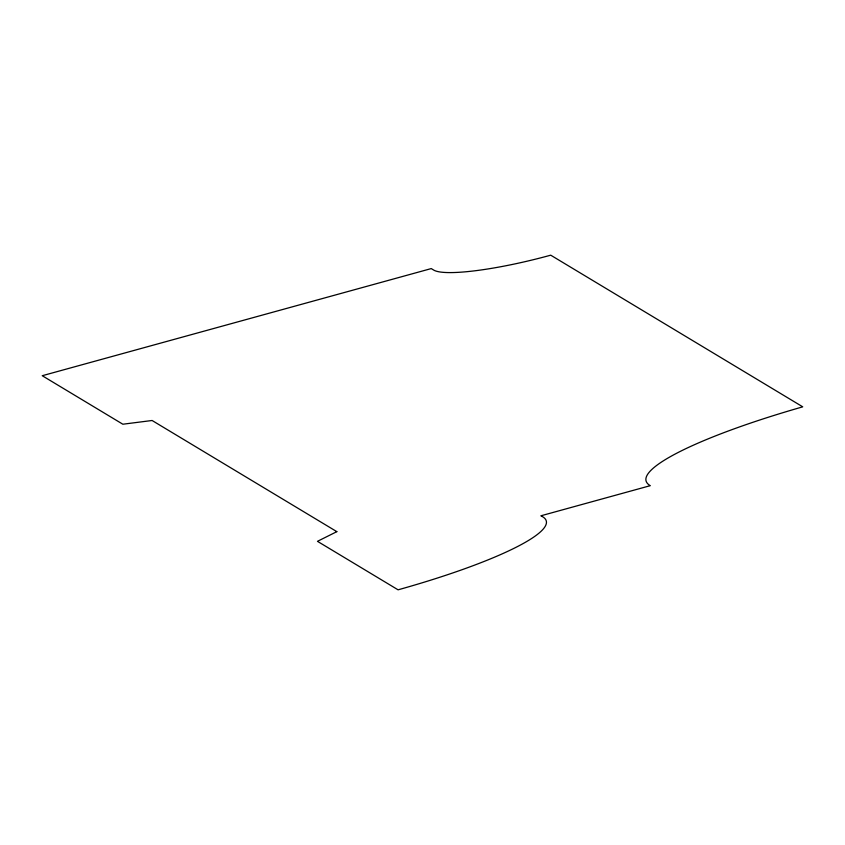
<?xml version="1.0" encoding="UTF-8"?>
<svg xmlns="http://www.w3.org/2000/svg" width="845" height="845" viewBox="0 0 845 845"><rect width="100%" height="100%" fill="white"/><g stroke="black" fill="none" stroke-linecap="round" stroke-linejoin="round"><path stroke-width="1.27" d="M336.838 531.653L317.466 541.328L398.069 589.821A196.061 31.687 -13.9 0 0 540.863 515.809L650.27 485.674A216.5 34.983 -13.9 0 1 802.75 406.836L550.718 255.179A102.15 16.509 -13.9 0 1 433.707 270.073L431.235 268.583L42.25 375.719L122.852 424.222L152.1 420.493L336.838 531.653"/></g></svg>
